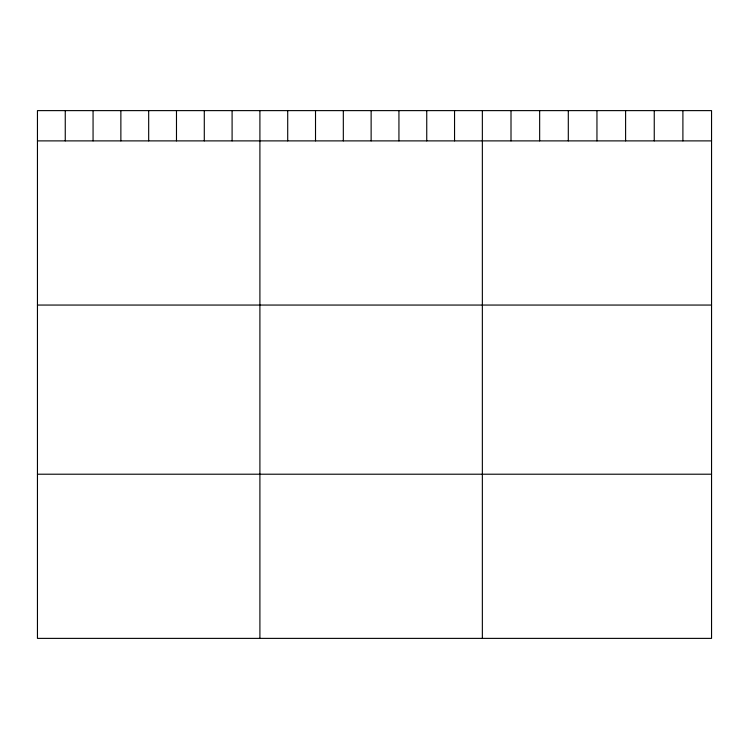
<?xml version="1.0" encoding="UTF-8"?>
<svg xmlns="http://www.w3.org/2000/svg" width="749" height="749" viewBox="0 0 749 749"><rect width="100%" height="100%" fill="white"/><g stroke="black" fill="none" stroke-linecap="round" stroke-linejoin="round"><path stroke-width="1.12" d="M711.55 140.887L711.55 638.382L37.45 638.382L37.45 110.618L711.55 110.618L711.55 140.887L37.45 140.887M37.45 305.058L711.55 305.058M37.45 474.211L711.55 474.211M682.901 110.618L682.901 140.887M654.251 110.618L654.251 140.887M625.602 110.618L625.602 140.887M596.953 110.618L596.953 140.887M568.304 110.618L568.304 140.887M539.654 110.618L539.654 140.887M511.005 110.618L511.005 140.887M482.356 110.618L482.356 638.382M454.549 110.618L454.549 140.887M426.743 110.618L426.743 140.887M398.936 110.618L398.936 140.887M371.13 110.618L371.13 140.887M343.323 110.618L343.323 140.887M315.516 110.618L315.516 140.887M287.71 110.618L287.71 140.887M259.903 110.618L259.903 638.382M232.096 110.618L232.096 140.887M204.29 110.618L204.29 140.887M176.483 110.618L176.483 140.887M148.677 110.618L148.677 140.887M120.87 110.618L120.87 140.887M93.063 110.618L93.063 140.887M65.257 110.618L65.257 140.887"/></g></svg>
